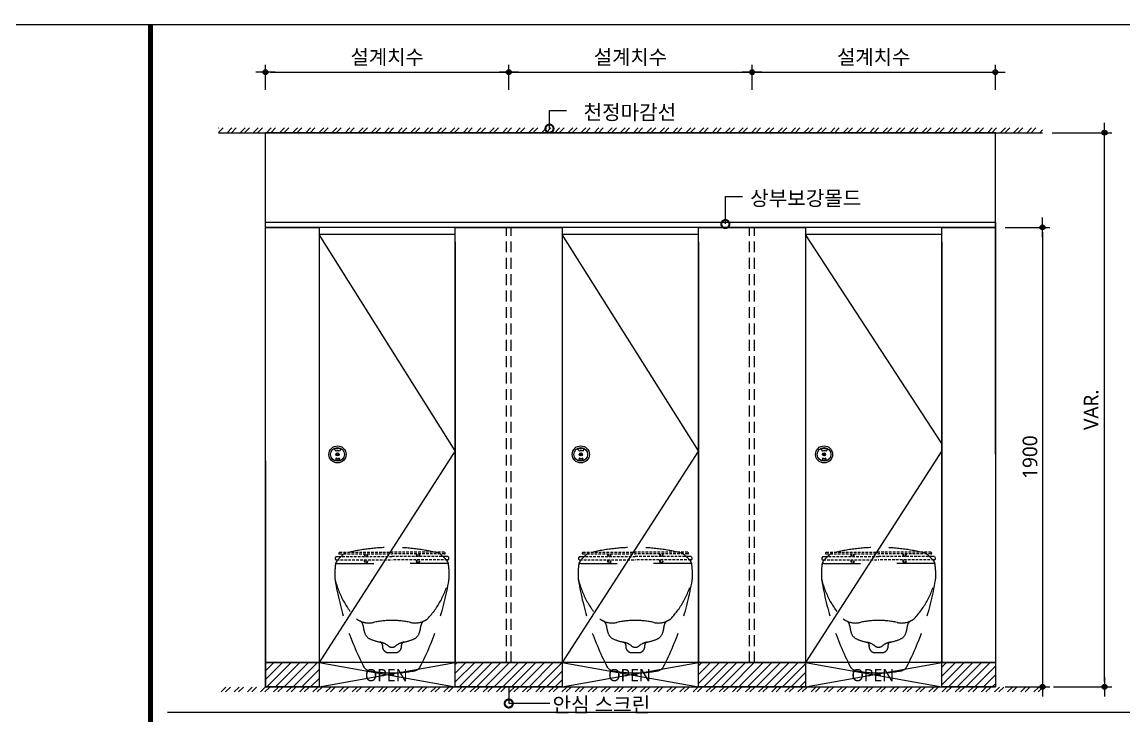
# Model space of a CAD drawing. Extents: x -256 to 8104, y -176 to 5714.
# Drawn here: x 2220 to 4485, y 4116 to 5543 of the extents above; entities that cross this region are included whole.
import ezdxf
from ezdxf.enums import TextEntityAlignment as Align

# ---------------------------------------------------------------- set-up
doc = ezdxf.new("R2010")
doc.units = 0
doc.header["$LTSCALE"] = 30
doc.linetypes.add('HIDDEN', pattern=[0.375, 0.25, -0.125])
doc.layers.get('0').update_dxf_attribs({"linetype": 'CONTINUOUS'})
doc.layers.get('DEFPOINTS').update_dxf_attribs({"linetype": 'CONTINUOUS'})
for name, color, linetype in [('DIM', 7, 'CONTINUOUS'), ('HAT', 8, 'CONTINUOUS'), ('HID', 9, 'HIDDEN'), ('문자', 3, 'CONTINUOUS'), ('부자재', 4, 'CONTINUOUS'), ('잠금쇠(회전형)', 4, 'CONTINUOUS'), ('치수', 1, 'CONTINUOUS'), ('판넬', 2, 'CONTINUOUS'), ('해치', 8, 'CONTINUOUS')]:
    doc.layers.add(name, color=color, linetype=linetype)
doc.styles.add('HDW', font='gulim.ttc')
doc.styles.add('돋움', font='malgun.ttf')
doc.dimstyles.new('10', dxfattribs={"dimscale": 10, "dimtxt": 3, "dimasz": 1, "dimexe": 1.5, "dimexo": 2, "dimgap": 1, "dimtad": 1, "dimdec": 0, "dimlunit": 6, "dimtxsty": '돋움', "dimblk": 'DIMDOT', "dimcen": -1, "dimdle": 1.5, "dimclrt": 3, "dimazin": 3, "dimtfac": 1, "dimtdec": 0, "dimtix": 1, "dimtmove": 2, "dimatfit": 3, "dimldrblk": 'DIMDOT', "dimarcsym": 0})
pattern_1 = [(45, (186404.804, -1733.326), (-8.980256, 8.980256), [])]

# ---------------------------------------------------------------- blocks, each defined once
blk = doc.blocks.new('DIMDOT')
at = {"linetype": 'Continuous'}
blk.add_line((-2, 0), (2, 0), dxfattribs=at)
for radius in [0.5, 0.25]:
    blk.add_circle((0, 0), radius, dxfattribs=at)
blk = doc.blocks.new('*D1016')
at = {"layer": 'DEFPOINTS', "color": 0}
for p in [(197946.5, 3882.6), (197446.5, 3826.3), (197946.5, 3826.3)]:
    blk.add_point(p, dxfattribs=at)
at = {"layer": 'DIM', "color": 0, "lineweight": -2, "ltscale": 10}
for p, q in [((197446.5, 3846.3), (197446.5, 3897.6)), ((197946.5, 3846.3), (197946.5, 3897.6)), ((197456.5, 3882.6), (197936.5, 3882.6))]:
    blk.add_line(p, q, dxfattribs=at)
at = {"layer": 'DIM', "color": 0, "lineweight": -2, "xscale": 10, "yscale": 10, "zscale": 10, "rotation": 180}
blk.add_blockref('DIMDOT', (197446.5, 3882.6), dxfattribs=at)
at = {"layer": 'DIM', "color": 0, "lineweight": -2, "xscale": 10, "yscale": 10, "zscale": 10}
blk.add_blockref('DIMDOT', (197946.5, 3882.6), dxfattribs=at)
at = {"layer": 'DIM', "color": 3, "insert": (197696.5, 3912.2), "char_height": 30, "attachment_point": 5, "style": '돋움'}
blk.add_mtext('설계치수', dxfattribs=at)
blk = doc.blocks.new('*D1017')
at = {"layer": 'DEFPOINTS', "color": 0}
for p in [(198446.5, 3882.6), (197946.5, 3826.3), (198446.5, 3826.3)]:
    blk.add_point(p, dxfattribs=at)
at = {"layer": 'DIM', "color": 0, "lineweight": -2, "ltscale": 10}
for p, q in [((197946.5, 3846.3), (197946.5, 3897.6)), ((198446.5, 3846.3), (198446.5, 3897.6)), ((197956.5, 3882.6), (198436.5, 3882.6))]:
    blk.add_line(p, q, dxfattribs=at)
at = {"layer": 'DIM', "color": 0, "lineweight": -2, "xscale": 10, "yscale": 10, "zscale": 10, "rotation": 180}
blk.add_blockref('DIMDOT', (197946.5, 3882.6), dxfattribs=at)
at = {"layer": 'DIM', "color": 0, "lineweight": -2, "xscale": 10, "yscale": 10, "zscale": 10}
blk.add_blockref('DIMDOT', (198446.5, 3882.6), dxfattribs=at)
at = {"layer": 'DIM', "color": 3, "insert": (198196.5, 3912.2), "char_height": 30, "attachment_point": 5, "style": '돋움'}
blk.add_mtext('설계치수', dxfattribs=at)
blk = doc.blocks.new('*D1018')
at = {"layer": 'DEFPOINTS', "color": 0}
for p in [(198946.5, 3882.6), (198446.5, 3826.3), (198946.5, 3826.3)]:
    blk.add_point(p, dxfattribs=at)
at = {"layer": 'DIM', "color": 0, "lineweight": -2, "ltscale": 10}
for p, q in [((198446.5, 3846.3), (198446.5, 3897.6)), ((198946.5, 3846.3), (198946.5, 3897.6)), ((198456.5, 3882.6), (198936.5, 3882.6))]:
    blk.add_line(p, q, dxfattribs=at)
at = {"layer": 'DIM', "color": 0, "lineweight": -2, "xscale": 10, "yscale": 10, "zscale": 10, "rotation": 180}
blk.add_blockref('DIMDOT', (198446.5, 3882.6), dxfattribs=at)
at = {"layer": 'DIM', "color": 0, "lineweight": -2, "xscale": 10, "yscale": 10, "zscale": 10}
blk.add_blockref('DIMDOT', (198946.5, 3882.6), dxfattribs=at)
at = {"layer": 'DIM', "color": 3, "insert": (198696.5, 3912.2), "char_height": 30, "attachment_point": 5, "style": '돋움'}
blk.add_mtext('설계치수', dxfattribs=at)
blk = doc.blocks.new('*D1019')
at = {"layer": 'DEFPOINTS', "color": 0}
for p in [(198946.5, 3563.4), (198946.5, 2618.4), (199043.4, 2618.4)]:
    blk.add_point(p, dxfattribs=at)
at = {"layer": 'DIM', "color": 0, "lineweight": -2, "ltscale": 10}
for p, q in [((198966.5, 3563.4), (199058.4, 3563.4)), ((199043.4, 3553.4), (199043.4, 2628.4)), ((198966.5, 2618.4), (199058.4, 2618.4))]:
    blk.add_line(p, q, dxfattribs=at)
at = {"layer": 'DIM', "color": 0, "lineweight": -2, "xscale": 10, "yscale": 10, "zscale": 10}
for p, rotation in [((199043.4, 3563.4), 90), ((199043.4, 2618.4), 270)]:
    blk.add_blockref('DIMDOT', p, dxfattribs=dict(at, rotation=rotation))
at = {"layer": 'DIM', "color": 3, "insert": (199017.8, 3090.9), "char_height": 30, "attachment_point": 5, "rotation": 90, "style": '돋움'}
blk.add_mtext('1900', dxfattribs=at)
blk = doc.blocks.new('A$C460A2A32')
at = {"color": 0}
for p, q in [((12.8, 32), (11.2, 30.4)), ((12.8, 32), (162.3, 32)), ((311.8, 32), (162.3, 32)), ((311.8, 32), (313.4, 30.4)), ((2.8, 20), (0.5, 16)), ((2.8, 20), (8.6, 20)), ((3.9, 10), (162.3, 10)), ((8.6, 20), (162.3, 20)), ((12.6, 27), (162.3, 27)), ((312, 27), (162.3, 27)), ((316, 20), (162.3, 20)), ((320.7, 10), (162.3, 10)), ((321.8, 20), (316, 20)), ((321.8, 20), (324.1, 16))]:
    blk.add_line(p, q, dxfattribs=at)
for centre, radius, start, end in [((3.9, 14), 4, 150.0107, 270), ((12.6, 29), 2, 135, 270), ((108.9, 28.2), 26, 182.6717, 198.4118), ((108.9, 10), 26, 180, 202.6199), ((107.4, 28.2), 23, 183.0205, 200.9186), ((107.4, 10), 23, 180, 205.7715), ((68.6, 10), 23, 334.2285, 0), ((68.6, 28.2), 23, 339.0814, 356.9795), ((67.1, 10), 26, 337.3801, 0), ((67.1, 28.2), 26, 341.5882, 357.3283), ((257.5, 28.2), 26, 182.6717, 198.4118), ((257.5, 10), 26, 180, 202.6199), ((256, 28.2), 23, 183.0205, 200.9186), ((256, 10), 23, 180, 205.7715), ((217.2, 10), 23, 334.2285, 0), ((217.2, 28.2), 23, 339.0814, 356.9795), ((215.7, 10), 26, 337.3801, 0), ((215.7, 28.2), 26, 341.5882, 357.3283), ((312, 29), 2, 270, 45), ((320.7, 14), 4, 270, 29.9893)]:
    blk.add_arc(centre, radius, start, end, dxfattribs=at)
blk = doc.blocks.new('_DOTSMALL')
at = {"color": 0, "linetype": 'ByBlock', "const_width": 0.5}
blk.add_lwpolyline([(-0.0625, 0, 1), (0.0625, 0, 1)], format="xyb", close=True, dxfattribs=at)
blk = doc.blocks.new('A$C63EC304E')
at = {"layer": '치수', "color": 1, "xscale": 2.5, "yscale": 2.5, "zscale": 2.5, "rotation": 234.3098741996962}
blk.add_blockref('_DOTSMALL', (0.31, 0.31), dxfattribs=at)
blk = doc.blocks.new('A$C2BC9653E')
at = {"layer": '치수', "xscale": 0.3333333333333333, "yscale": 0.3333333333333333, "zscale": 0.3333333333333333}
blk.add_blockref('A$C63EC304E', (0, 0), dxfattribs=at)
blk = doc.blocks.new('A$C7FC71301')
at = {"layer": '치수', "rotation": 180}
blk.add_blockref('A$C2BC9653E', (0.208, 0.208), dxfattribs=at)
blk = doc.blocks.new('A$C4A20372B')
at = {"layer": '치수'}
blk.add_blockref('A$C7FC71301', (0, 0), dxfattribs=at)
blk = doc.blocks.new('A$C566469F5')
at = {"layer": '치수'}
blk.add_blockref('A$C4A20372B', (0, 0), dxfattribs=at)
blk = doc.blocks.new('A$C7E317CD4')
at = {"layer": '해치', "xscale": 2, "yscale": 2, "zscale": 2}
blk.add_blockref('A$C566469F5', (0, 0), dxfattribs=at)
blk = doc.blocks.new('A$C601D7F27')
at = {"layer": '치수'}
blk.add_blockref('A$C7E317CD4', (0, 0), dxfattribs=at)
blk = doc.blocks.new('A$C38802C08')
at = {"layer": '치수'}
blk.add_blockref('A$C601D7F27', (0, 0), dxfattribs=at)
blk = doc.blocks.new('*D1035')
at = {"layer": 'DEFPOINTS', "color": 0}
for p in [(199043.4, 3758.2), (199170.8, 3758.2), (199045.9, 2618.4)]:
    blk.add_point(p, dxfattribs=at)
at = {"layer": 'DIM', "color": 0, "lineweight": -2, "ltscale": 10}
for p, q in [((199063.4, 3758.2), (199185.8, 3758.2)), ((199170.8, 2628.4), (199170.8, 3748.2)), ((199065.9, 2618.4), (199185.8, 2618.4))]:
    blk.add_line(p, q, dxfattribs=at)
at = {"layer": 'DIM', "color": 0, "lineweight": -2, "xscale": 10, "yscale": 10, "zscale": 10}
for p, rotation in [((199170.8, 3758.2), 90), ((199170.8, 2618.4), 270)]:
    blk.add_blockref('DIMDOT', p, dxfattribs=dict(at, rotation=rotation))
at = {"layer": 'DIM', "color": 3, "insert": (199143.5, 3188.3), "char_height": 30, "attachment_point": 5, "rotation": 90, "style": '돋움'}
blk.add_mtext('VAR.', dxfattribs=at)
blk = doc.blocks.new('EDGE_40', base_point=(194726.3, -1557.6))
at = {"layer": 'HAT'}
h = blk.add_hatch(dxfattribs=at)
h.set_pattern_fill('ANSI32', color=256, scale=2, style=0)
h.set_pattern_definition([(45, (186110.435, -1874.802), (-13.470384, 13.470384), []), (45, (186119.415, -1874.802), (-13.470384, 13.470384), [])])
h.paths.add_polyline_path([(197349.8, 3768.2), (199043.4, 3768.2), (199043.4, 3758.2), (197349.8, 3758.2)])
h = blk.add_hatch(dxfattribs=at)
h.set_pattern_fill('ANSI32', color=256, scale=2, style=0)
h.set_pattern_definition([(45, (186110.435, -1692.822), (-13.470384, 13.470384), []), (45, (186119.415, -1692.822), (-13.470384, 13.470384), [])])
h.paths.add_polyline_path([(197349.8, 2607.9), (199043.4, 2607.9), (199043.4, 2617.9), (197349.8, 2617.9)])
at = {"layer": '해치', "transparency": 33554687}
h = blk.add_hatch(dxfattribs=at)
h.set_pattern_fill('ANSI31', color=3, scale=4)
h.set_pattern_definition(pattern_1)
h.paths.add_polyline_path([(197446.5, 2668.4), (197556.5, 2668.4), (197556.5, 2618.4), (197446.5, 2618.4)])
h = blk.add_hatch(dxfattribs=at)
h.set_pattern_fill('ANSI31', color=3, scale=4)
h.set_pattern_definition(pattern_1)
h.paths.add_polyline_path([(197836.5, 2668.4), (198056.5, 2668.4), (198056.5, 2618.4), (197836.5, 2618.4)])
h.paths.add_polyline_path([(198336.5, 2668.4), (198556.5, 2668.4), (198556.5, 2618.4), (198336.5, 2618.4)])
h.paths.add_polyline_path([(198836.5, 2668.4), (198946.5, 2668.4), (198946.5, 2618.4), (198836.5, 2618.4)])
at = {"color": 2}
blk.add_line((197349.8, 3758.2), (199043.4, 3758.2), dxfattribs=at)
for p, q in [((197446.5, 3097.1), (197446.5, 3758.2)), ((198946.5, 3097.1), (198946.5, 3758.2)), ((197446.5, 3083.3), (197446.5, 2618.4)), ((198946.5, 3083.3), (198946.5, 2618.4)), ((197446.5, 2618.4), (198946.5, 2618.4))]:
    blk.add_line(p, q)
at = {"color": 8}
blk.add_line((197245.1, 2566.6), (200592.9, 2566.6), dxfattribs=at)
at = {"color": 8, "const_width": 10}
blk.add_lwpolyline([(197210.4, 1211.7), (197210.4, 3980.8)], dxfattribs=at)
at = {"color": 2}
for points in [[(194725.6, 3980.8), (201977.9, 3980.8), (201977.9, -1557.5), (194725.6, -1557.5)], [(194725.6, 3980.8), (201977.9, 3980.8), (201977.9, -1557.5), (194725.6, -1557.5)], [(194725.6, 3980.8), (202707.5, 3980.8), (202707.5, -1557.5), (194725.6, -1557.5)], [(197446.5, 3574.4), (198946.5, 3574.4), (198946.5, 3563.4), (197446.5, 3563.4)]]:
    blk.add_lwpolyline(points, close=True, dxfattribs=at)
at = {"layer": 'HID', "ltscale": 3}
for p, q in [((197941.5, 2668.4), (197941.5, 3563.4)), ((197951.5, 2668.4), (197951.5, 3563.4)), ((198441.5, 2668.4), (198441.5, 3563.4)), ((198451.5, 2668.4), (198451.5, 3563.4))]:
    blk.add_line(p, q, dxfattribs=at)
at = {"layer": 'HID', "ltscale": 10}
for p, q in [((197594.3, 2872.4), (197706.5, 2872.4)), ((197818.8, 2872.4), (197706.5, 2872.4)), ((198094.3, 2872.4), (198206.5, 2872.4)), ((198318.8, 2872.4), (198206.5, 2872.4)), ((198594.3, 2872.4), (198706.5, 2872.4)), ((198818.8, 2872.4), (198706.5, 2872.4))]:
    blk.add_line(p, q, dxfattribs=at)
for centre, radius, start, end in [((197706.5, 2502), 403.1, 76.2923, 103.7077), ((198206.5, 2502), 403.1, 76.2923, 103.7077), ((198706.5, 2502), 403.1, 76.2923, 103.7077), ((197664.2, 2821.7), 90, 128.0065, 143.1013), ((197612.4, 2887.9), 6, 103.9579, 128.0065), ((197800.6, 2887.9), 6, 51.9935, 76.0421), ((197748.9, 2821.7), 90, 36.8987, 51.9935), ((198164.2, 2821.7), 90, 128.0065, 143.1013), ((198112.4, 2887.9), 6, 103.9579, 128.0065), ((198300.6, 2887.9), 6, 51.9935, 76.0421), ((198248.9, 2821.7), 90, 36.8987, 51.9935), ((198664.2, 2821.7), 90, 128.0065, 143.1013), ((198612.4, 2887.9), 6, 103.9579, 128.0065), ((198800.6, 2887.9), 6, 51.9935, 76.0421), ((198748.9, 2821.7), 90, 36.8987, 51.9935), ((197768.9, 2848), 180, 172.4918, 181.055), ((197594.3, 2868.2), 4.2, 90, 173.3826), ((197599.4, 2870.3), 9, 143.1013, 172.4918), ((197818.8, 2868.2), 4.2, 6.6174, 90), ((197813.7, 2870.3), 9, 7.5082, 36.8987), ((197644.1, 2848), 180, 358.945, 7.5082), ((198268.9, 2848), 180, 172.4918, 181.055), ((198094.3, 2868.2), 4.2, 90, 173.3826), ((198099.4, 2870.3), 9, 143.1013, 172.4918), ((198318.8, 2868.2), 4.2, 6.6174, 90), ((198313.7, 2870.3), 9, 7.5082, 36.8987), ((198144.1, 2848), 180, 358.945, 7.5082), ((198768.9, 2848), 180, 172.4918, 181.055), ((198594.3, 2868.2), 4.2, 90, 173.3826), ((198599.4, 2870.3), 9, 143.1013, 172.4918), ((198818.8, 2868.2), 4.2, 6.6174, 90), ((198813.7, 2870.3), 9, 7.5082, 36.8987), ((198644.1, 2848), 180, 358.945, 7.5082), ((197630.9, 2845.4), 42, 181.055, 190.5892), ((197761.8, 2880.4), 177, 192.809, 223.5419), ((198183.9, 2935.6), 602.3, 189.3568, 207.2383), ((197229.1, 2935.6), 602.3, 332.7617, 350.6432), ((197651.2, 2880.4), 177, 316.4581, 347.191), ((197782.1, 2845.4), 42, 349.4108, 358.945), ((198130.9, 2845.4), 42, 181.055, 190.5892), ((198261.8, 2880.4), 177, 192.809, 223.5419), ((198683.9, 2935.6), 602.3, 189.3568, 207.2383), ((197729.1, 2935.6), 602.3, 332.7617, 350.6432), ((198151.2, 2880.4), 177, 316.4581, 347.191), ((198282.1, 2845.4), 42, 349.4108, 358.945), ((198630.9, 2845.4), 42, 181.055, 190.5892), ((198761.8, 2880.4), 177, 192.809, 223.5419), ((199183.9, 2935.6), 602.3, 189.3568, 207.2383), ((198229.1, 2935.6), 602.3, 332.7617, 350.6432), ((198651.2, 2880.4), 177, 316.4581, 347.191), ((198782.1, 2845.4), 42, 349.4108, 358.945), ((197659.1, 2791.7), 42, 232.3598, 243.5689), ((197635.1, 2743.4), 12, 6.9609, 63.5689), ((197659.1, 2791.7), 42, 248.0565, 282.8609), ((197737.4, 2755.9), 91.1, 186.9609, 196.5836), ((197706.5, 2584.1), 171, 90, 102.8609), ((197706.5, 2584.1), 171, 77.1391, 90), ((197753.9, 2791.7), 42, 257.1391, 291.9435), ((197675.7, 2755.9), 91.1, 343.4164, 353.0391), ((197778, 2743.4), 12, 116.4311, 173.0391), ((197753.9, 2791.7), 42, 296.4311, 307.6402), ((198159.1, 2791.7), 42, 232.3598, 243.5689), ((198135.1, 2743.4), 12, 6.9609, 63.5689), ((198159.1, 2791.7), 42, 248.0565, 282.8609), ((198237.4, 2755.9), 91.1, 186.9609, 196.5836), ((198206.5, 2584.1), 171, 90, 102.8609), ((198206.5, 2584.1), 171, 77.1391, 90), ((198253.9, 2791.7), 42, 257.1391, 291.9435), ((198175.7, 2755.9), 91.1, 343.4164, 353.0391), ((198278, 2743.4), 12, 116.4311, 173.0391), ((198253.9, 2791.7), 42, 296.4311, 307.6402), ((198659.1, 2791.7), 42, 232.3598, 243.5689), ((198635.1, 2743.4), 12, 6.9609, 63.5689), ((198659.1, 2791.7), 42, 248.0565, 282.8609), ((198737.4, 2755.9), 91.1, 186.9609, 196.5836), ((198706.5, 2584.1), 171, 90, 102.8609), ((198706.5, 2584.1), 171, 77.1391, 90), ((198753.9, 2791.7), 42, 257.1391, 291.9435), ((198675.7, 2755.9), 91.1, 343.4164, 353.0391), ((198778, 2743.4), 12, 116.4311, 173.0391), ((198753.9, 2791.7), 42, 296.4311, 307.6402), ((197670.2, 2735.9), 21, 196.5836, 247.6201), ((197742.8, 2735.9), 21, 292.3799, 343.4164), ((198170.2, 2735.9), 21, 196.5836, 247.6201), ((198242.8, 2735.9), 21, 292.3799, 343.4164), ((198670.2, 2735.9), 21, 196.5836, 247.6201), ((198742.8, 2735.9), 21, 292.3799, 343.4164), ((197706.5, 2824), 116.3, 247.6201, 258.9228), ((197681, 2704.4), 6, 0, 77.9673), ((197678.4, 2680.4), 30, 49.4621, 78.9228), ((197700.4, 2702), 13.6, 169.8446, 248.5821), ((197706.5, 2713.3), 13.3, 229.4621, 270), ((197706.5, 2713.3), 13.3, 270, 310.5379), ((197734.6, 2680.4), 30, 101.0772, 130.5379), ((197712.6, 2702), 13.6, 291.4179, 10.1554), ((197732, 2704.4), 6, 102.0327, 180), ((197706.5, 2824), 116.3, 281.0772, 292.3799), ((198206.5, 2824), 116.3, 247.6201, 258.9228), ((198181, 2704.4), 6, 0, 77.9673), ((198178.4, 2680.4), 30, 49.4621, 78.9228), ((198200.4, 2702), 13.6, 169.8446, 248.5821), ((198206.5, 2713.3), 13.3, 229.4621, 270), ((198206.5, 2713.3), 13.3, 270, 310.5379), ((198234.6, 2680.4), 30, 101.0772, 130.5379), ((198212.6, 2702), 13.6, 291.4179, 10.1554), ((198232, 2704.4), 6, 102.0327, 180), ((198206.5, 2824), 116.3, 281.0772, 292.3799), ((198706.5, 2824), 116.3, 247.6201, 258.9228), ((198681, 2704.4), 6, 0, 77.9673), ((198678.4, 2680.4), 30, 49.4621, 78.9228), ((198700.4, 2702), 13.6, 169.8446, 248.5821), ((198706.5, 2713.3), 13.3, 229.4621, 270), ((198706.5, 2713.3), 13.3, 270, 310.5379), ((198734.6, 2680.4), 30, 101.0772, 130.5379), ((198712.6, 2702), 13.6, 291.4179, 10.1554), ((198732, 2704.4), 6, 102.0327, 180), ((198706.5, 2824), 116.3, 281.0772, 292.3799), ((197706.5, 2860), 171, 266.2838, 270), ((197706.5, 2860), 171, 270, 273.7162), ((198206.5, 2860), 171, 266.2838, 270), ((198206.5, 2860), 171, 270, 273.7162), ((198706.5, 2860), 171, 266.2838, 270), ((198706.5, 2860), 171, 270, 273.7162), ((197663.9, 2669.1), 18, 210.6249, 258.7833), ((197706.5, 2884), 237, 258.7833, 270), ((197706.5, 2884), 237, 270, 281.2167), ((197749.1, 2669.1), 18, 281.2167, 329.3751), ((198163.9, 2669.1), 18, 210.6249, 258.7833), ((198206.5, 2884), 237, 258.7833, 270), ((198206.5, 2884), 237, 270, 281.2167), ((198249.1, 2669.1), 18, 281.2167, 329.3751), ((198663.9, 2669.1), 18, 210.6249, 258.7833), ((198706.5, 2884), 237, 258.7833, 270), ((198706.5, 2884), 237, 270, 281.2167), ((198749.1, 2669.1), 18, 281.2167, 329.3751)]:
    blk.add_arc(centre, radius, start, end, dxfattribs=at)
at = {"layer": '부자재', "color": 3}
blk.add_line((198946.5, 3758.2), (197446.5, 3758.2), dxfattribs=at)
blk.add_line((198946.5, 3758.2), (197446.5, 3758.2), dxfattribs=at)
at = {"layer": '잠금쇠(회전형)', "linetype": 'Continuous', "lineweight": 15}
for p, q in [((197588, 3107.1), (197591.6, 3103.1)), ((197601.6, 3107.1), (197598, 3103.1)), ((198088, 3107.1), (198091.6, 3103.1)), ((198101.6, 3107.1), (198098, 3103.1)), ((198588, 3107.1), (198591.6, 3103.1)), ((198601.6, 3107.1), (198598, 3103.1)), ((197591.2, 3087.9), (197590.8, 3086.8)), ((197593.1, 3099.4), (197593.1, 3093.7)), ((197595.8, 3099.4), (197595.8, 3093.6)), ((197598.4, 3087.9), (197598.8, 3086.8)), ((198091.2, 3087.9), (198090.8, 3086.8)), ((198093.1, 3099.4), (198093.1, 3093.7)), ((198095.8, 3099.4), (198095.8, 3093.6)), ((198098.4, 3087.9), (198098.8, 3086.8)), ((198591.2, 3087.9), (198590.8, 3086.8)), ((198593.1, 3099.4), (198593.1, 3093.7)), ((198595.8, 3099.4), (198595.8, 3093.6)), ((198598.4, 3087.9), (198598.8, 3086.8))]:
    blk.add_line(p, q, dxfattribs=at)
for centre, radius in [((197594.5, 3096.5), 17.6), ((197594.5, 3096.5), 14.1), ((198094.5, 3096.5), 17.6), ((198094.5, 3096.5), 14.1), ((198594.5, 3096.5), 17.6), ((198594.5, 3096.5), 14.1), ((197594.5, 3096.5), 3.21), ((198094.5, 3096.5), 3.21), ((198594.5, 3096.5), 3.21)]:
    blk.add_circle(centre, radius, dxfattribs=at)
for centre, radius, start, end in [((197594.8, 3094.8), 14.1, 61.0478, 118.9522), ((197594.8, 3097.1), 6.81, 61.8696, 118.1304), ((198094.8, 3094.8), 14.1, 61.0478, 118.9522), ((198094.8, 3097.1), 6.81, 61.8696, 118.1304), ((198594.8, 3094.8), 14.1, 61.0478, 118.9522), ((198594.8, 3097.1), 6.81, 61.8696, 118.1304), ((197591.7, 3086.5), 0.98, 160.8571, 255.4685), ((197592.1, 3087.6), 0.98, 72.2332, 160.8571), ((197594.8, 3098.3), 13.2, 255.4685, 284.5315), ((197594.8, 3095.9), 7.75, 252.2332, 287.7668), ((197597.4, 3087.6), 0.98, 19.1429, 107.7668), ((197597.8, 3086.5), 0.98, 284.5315, 19.1429), ((198091.7, 3086.5), 0.98, 160.8571, 255.4685), ((198092.1, 3087.6), 0.98, 72.2332, 160.8571), ((198094.8, 3098.3), 13.2, 255.4685, 284.5315), ((198094.8, 3095.9), 7.75, 252.2332, 287.7668), ((198097.4, 3087.6), 0.98, 19.1429, 107.7668), ((198097.8, 3086.5), 0.98, 284.5315, 19.1429), ((198591.7, 3086.5), 0.98, 160.8571, 255.4685), ((198592.1, 3087.6), 0.98, 72.2332, 160.8571), ((198594.8, 3098.3), 13.2, 255.4685, 284.5315), ((198594.8, 3095.9), 7.75, 252.2332, 287.7668), ((198597.4, 3087.6), 0.98, 19.1429, 107.7668), ((198597.8, 3086.5), 0.98, 284.5315, 19.1429)]:
    blk.add_arc(centre, radius, start, end, dxfattribs=at)
at = {"layer": '치수'}
for p, q in [((198030.2, 3766.8), (198030.2, 3803.9)), ((198030.2, 3803.9), (198065.3, 3803.9)), ((198391.6, 3570.4), (198391.6, 3627.1)), ((198391.6, 3627.1), (198426.7, 3627.1)), ((197836.5, 3103.8), (197556.5, 3548.9)), ((198336.5, 3103.8), (198056.5, 3548.9)), ((198836.5, 3119.2), (198556.5, 3548.9)), ((197836.5, 3103.8), (197556.5, 2668.4)), ((198336.5, 3103.8), (198056.5, 2668.4)), ((198836.5, 3103.8), (198556.5, 2668.4)), ((197556.5, 2618.4), (197836.5, 2668.4)), ((197556.5, 2668.4), (197836.5, 2618.4)), ((198056.5, 2618.4), (198336.5, 2668.4)), ((198056.5, 2668.4), (198336.5, 2618.4)), ((198556.5, 2618.4), (198836.5, 2668.4)), ((198556.5, 2668.4), (198836.5, 2618.4)), ((197946.5, 2618.4), (197946.5, 2584.1)), ((198030.6, 2584.2), (197946.5, 2584.1))]:
    blk.add_line(p, q, dxfattribs=at)
at = {"layer": '판넬'}
for p, q in [((197836.5, 3548.9), (197556.5, 3548.9)), ((197556.5, 3533.4), (197556.5, 2668.4)), ((197836.5, 3533.4), (197836.5, 2711.5)), ((198336.5, 3548.9), (198056.5, 3548.9)), ((198056.5, 3533.4), (198056.5, 2668.4)), ((198336.5, 3533.4), (198336.5, 3521)), ((198836.5, 3548.9), (198556.5, 3548.9)), ((198556.5, 3533.4), (198556.5, 2668.4)), ((198836.5, 3533.4), (198836.5, 3521)), ((198336.5, 3521), (198336.5, 2711.5)), ((198836.5, 3521), (198836.5, 2711.5)), ((197836.5, 2711.5), (197836.5, 2668.4)), ((198336.5, 2711.5), (198336.5, 2668.4)), ((198836.5, 2711.5), (198836.5, 2668.4)), ((197836.5, 2668.4), (197556.5, 2668.4)), ((198336.5, 2668.4), (198056.5, 2668.4)), ((198836.5, 2668.4), (198556.5, 2668.4))]:
    blk.add_line(p, q, dxfattribs=at)
at = {"layer": '판넬', "color": 3}
for p, q in [((197556.5, 2668.4), (197446.5, 2668.4)), ((198056.5, 2668.4), (197836.5, 2668.4)), ((198056.5, 2668.4), (197956.5, 2668.4)), ((198556.5, 2668.4), (198336.5, 2668.4)), ((198946.5, 2668.4), (198836.5, 2668.4))]:
    blk.add_line(p, q, dxfattribs=at)
at = {"layer": '판넬'}
for points in [[(197556.5, 2668.4), (197446.5, 2668.4), (197446.5, 3563.4), (197556.5, 3563.4)], [(197836.5, 3563.4), (198056.5, 3563.4), (198056.5, 2668.4), (197836.5, 2668.4)], [(198336.5, 3563.4), (198556.5, 3563.4), (198556.5, 2668.4), (198336.5, 2668.4)], [(198946.5, 2668.4), (198836.5, 2668.4), (198836.5, 3563.4), (198946.5, 3563.4)]]:
    blk.add_lwpolyline(points, close=True, dxfattribs=at)
at = {"layer": '해치', "color": 3}
blk.add_line((197836.5, 3533.4), (197836.5, 3563.4), dxfattribs=at)
for points in [[(197446.5, 2668.4), (197556.5, 2668.4), (197556.5, 2618.4), (197446.5, 2618.4)], [(197836.5, 2668.4), (198056.5, 2668.4), (198056.5, 2618.4), (197836.5, 2618.4)], [(198336.5, 2668.4), (198556.5, 2668.4), (198556.5, 2618.4), (198336.5, 2618.4)], [(198836.5, 2668.4), (198946.5, 2668.4), (198946.5, 2618.4), (198836.5, 2618.4)]]:
    blk.add_lwpolyline(points, close=True, dxfattribs=at)
at = {"layer": 'HID', "ltscale": 10, "xscale": 0.7200000000011642, "yscale": 0.7200000000011642, "zscale": 0.7200000000011642}
for p in [(197589.7, 2872.2), (198089.7, 2872.2), (198589.7, 2872.2)]:
    blk.add_blockref('A$C460A2A32', p, dxfattribs=at)
at = {"layer": '해치', "xscale": -20, "yscale": 20, "zscale": 20, "rotation": 180}
for p in [(198026, 3770.7), (198387.4, 3574.4)]:
    blk.add_blockref('A$C38802C08', p, dxfattribs=at)
at = {"layer": '해치', "xscale": -20, "yscale": 20, "zscale": 20}
blk.add_blockref('A$C38802C08', (197950.7, 2580), dxfattribs=at)
at = {"layer": '문자', "style": '돋움'}
for s, height, p in [('천정마감선', 30.34, (198195.4, 3800.5)), ('상부보강몰드', 30.34, (198556.8, 3623.7)), ('OPEN', 25, (197694.8, 2642.5)), ('OPEN', 25, (198194.8, 2642.5)), ('OPEN', 25, (198694.8, 2642.5)), ('안심 스크린', 30.34, (198136.7, 2582.4))]:
    blk.add_text(s, height=height, dxfattribs=at).set_placement(p, align=Align.MIDDLE)
at = {"layer": '잠금쇠(회전형)', "linetype": 'Continuous', "lineweight": 15, "style": 'HDW', "width": 0.659278}
for p, p2 in [((197591.6, 3105), (197597.8, 3105)), ((198091.6, 3105), (198097.8, 3105)), ((198591.6, 3105), (198597.8, 3105))]:
    blk.add_text('사용중', height=2.3, dxfattribs=at).set_placement(p, p2, align=Align.FIT)
at = {"layer": 'DIM', "ltscale": 10}
for base, p1, p2, picture, middle in [((197946.5, 3882.6), (197446.5, 3826.3), (197946.5, 3826.3), '*D1016', (197696.5, 3912.2)), ((198446.5, 3882.6), (197946.5, 3826.3), (198446.5, 3826.3), '*D1017', (198196.5, 3912.2)), ((198946.5, 3882.6), (198446.5, 3826.3), (198946.5, 3826.3), '*D1018', (198696.5, 3912.2))]:
    dim = blk.add_linear_dim(base=base, p1=p1, p2=p2, text='설계치수', dimstyle='10', override={"dimtxsty": '돋움'}, dxfattribs=at)
    dim.commit()
    dim.dimension.update_dxf_attribs({"geometry": picture, "text_midpoint": middle})
dim = blk.add_linear_dim(base=(199170.8, 3758.2), p1=(199045.9, 2618.4), p2=(199043.4, 3758.2), angle=90, text='VAR.', dimstyle='10', dxfattribs=at)
dim.commit()
dim.dimension.update_dxf_attribs({"geometry": '*D1035', "text_midpoint": (199143.5, 3188.3), "dimtype": 160})
dim = blk.add_linear_dim(base=(199043.4, 2618.4), p1=(198946.5, 3563.4), p2=(198946.5, 2618.4), angle=90, text='1900', dimstyle='10', override={"dimtxt": 3, "dimtxsty": '돋움'}, dxfattribs=at)
dim.commit()
dim.dimension.update_dxf_attribs({"geometry": '*D1019', "text_midpoint": (199017.8, 3090.9)})

msp = doc.modelspace()

# ---------------------------------------------------------------- block references
msp.add_blockref('EDGE_40', (0, 0))

doc.saveas('drawing.dxf')
